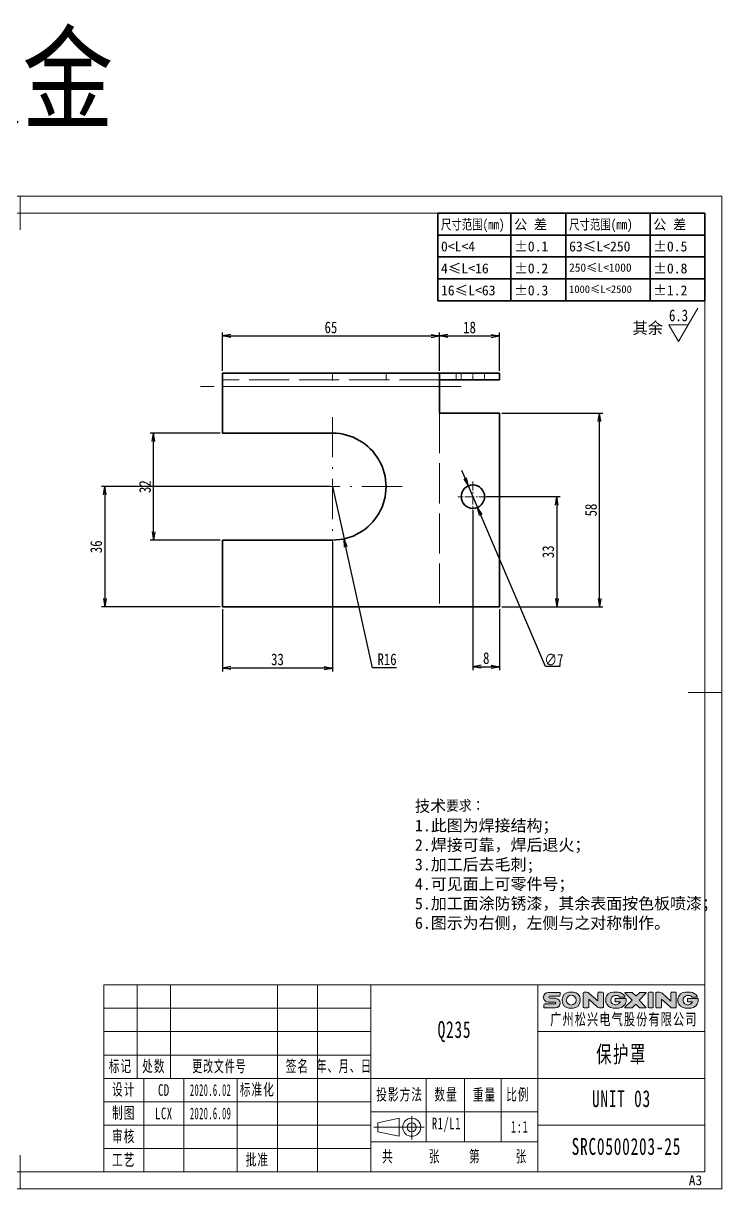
# Model space of a CAD drawing. Header units: millimetres. Extents: x -15766 to 80009, y -9701 to 15159.
# Drawn here: x -8723.8 to -8514.7, y 11134.1 to 11482.9 of the extents above; entities that cross this region are included whole.
import ezdxf
from ezdxf.enums import TextEntityAlignment as Align

# ---------------------------------------------------------------- set-up
doc = ezdxf.new("R2010")
doc.units = ezdxf.units.MM
for name, pattern in [('CENTER-HOKUTO_1', [16, 13, -1, 1, -1]), ('DASHDOT', [18.5, 12, -3, 0.5, -3]), ('DASHED', [15, 12, -3]), ('HIDDEN-HOKUTO_1', [2, 1, -1])]:
    doc.linetypes.add(name, pattern=pattern)
doc.layers.get('DEFPOINTS').update_dxf_attribs({"lineweight": 18})
for name, color, linetype, lineweight in [('AM_7', 2, 'CENTER-HOKUTO_1', 18), ('AM_HID', 1, 'HIDDEN-HOKUTO_1', 18), ('AM_VIS', 7, 'Continuous', 18), ('CDRAFT0', 7, 'Continuous', 18), ('DIM', 253, 'Continuous', 20), ('title_frame', 7, 'Continuous', 18), ('word_dim', 9, 'Continuous', 18), ('尺寸线层', 3, 'Continuous', 18), ('粗实线层', 7, 'Continuous', 35), ('粗实线层_1', 7, 'Continuous', 15), ('细实线层', 7, 'Continuous', 18)]:
    doc.layers.add(name, color=color, linetype=linetype, lineweight=lineweight)
doc.styles.add('DIM', font='', dxfattribs={"width": 0.8})
doc.styles.add('STYLE1', font='')
doc.styles.add('UserTxtStyle1', font='', dxfattribs={"width": 0.618357})
doc.styles.add('UserTxtStyle2', font='', dxfattribs={"width": 0.634692})
doc.styles.add('UserTxtStyle3', font='', dxfattribs={"width": 0.7})
doc.styles.add('标准', font='', dxfattribs={"width": 0.667})
doc.styles.get('DIM').set_extended_font_data('NSimSun')
doc.styles.get('STYLE1').set_extended_font_data('宋体')
doc.styles.get('UserTxtStyle1').set_extended_font_data('宋体')
doc.styles.get('UserTxtStyle2').set_extended_font_data('宋体')
doc.styles.get('UserTxtStyle3').set_extended_font_data('宋体')
doc.styles.get('标准').set_extended_font_data('宋体')
doc.dimstyles.new('1-1$0', dxfattribs={"dimtxt": 3.5, "dimasz": 2.5, "dimexe": 1, "dimexo": 0.625, "dimgap": 0.8, "dimtad": 1, "dimdsep": 46, "dimtxsty": 'DIM', "dimblk": 'OPEN', "dimcen": 0, "dimdle": 5, "dimclrd": 256, "dimclre": 256, "dimclrt": 3, "dimazin": 3, "dimtfac": 0.5, "dimtmove": 0, "dimatfit": 3, "dimldrblk": 'OPEN', "dimfxl": 0, "dimtolj": 1, "dimarcsym": 0})
doc.dimstyles.new('1-1$3', dxfattribs={"dimtxt": 3.5, "dimasz": 2.5, "dimexe": 1, "dimexo": 0.625, "dimgap": 0.3, "dimtad": 1, "dimtih": 1, "dimtoh": 1, "dimdsep": 46, "dimtxsty": 'DIM', "dimblk": 'OPEN', "dimcen": 0, "dimdle": 5, "dimclrd": 256, "dimclre": 256, "dimclrt": 3, "dimazin": 3, "dimtfac": 0.5, "dimtmove": 0, "dimatfit": 3, "dimldrblk": 'OPEN', "dimfxl": 0, "dimtolj": 1, "dimarcsym": 0})
doc.dimstyles.new('1-1$4', dxfattribs={"dimtxt": 3.5, "dimasz": 2.5, "dimexe": 1, "dimexo": 0.625, "dimgap": 0.8, "dimtad": 1, "dimtih": 1, "dimtoh": 1, "dimzin": 12, "dimdsep": 46, "dimtxsty": 'DIM', "dimblk": 'OPEN', "dimcen": 0, "dimdle": 5, "dimclrd": 256, "dimclre": 256, "dimclrt": 3, "dimazin": 3, "dimtfac": 0.5, "dimtmove": 0, "dimatfit": 3, "dimldrblk": 'OPEN', "dimfxl": 0, "dimtolj": 1, "dimarcsym": 0})

# ---------------------------------------------------------------- blocks, each defined once
blk = doc.blocks.new('*X27')
at = {"layer": 'CDRAFT0'}
for p, q in [((420, 297), (0, 297)), ((0, 297), (0, 0)), ((420, 0), (420, 297)), ((0, 0), (420, 0))]:
    blk.add_line(p, q, dxfattribs=at)
at = {"layer": '粗实线层_1'}
for p, q in [((210, 297), (210, 287)), ((415, 292), (25, 292)), ((25, 292), (25, 5)), ((415, 5), (415, 292)), ((0, 148.5), (30, 148.5)), ((420, 148.5), (410, 148.5)), ((210, 0), (210, 10)), ((25, 5), (415, 5))]:
    blk.add_line(p, q, dxfattribs=at)
blk = doc.blocks.new('*X28')
at = {"layer": 'word_dim', "color": 142}
for p, q in [((-5.82, 53.84), (-4.35, 53.84)), ((-4.75, 52.82), (-5.42, 52.82)), ((-2.5, 52.35), (-3.88, 52.35)), ((-8.1, 50.91), (-8.1, 51.87)), ((-4.14, 49.03), (-5.87, 49.03)), ((-5.26, 50.93), (-5.26, 51.82)), ((-3.7, 50.94), (-5.26, 50.93)), ((-5.14, 51.94), (-2.13, 51.94)), ((-2.01, 51.82), (-2.01, 50.99))]:
    blk.add_line(p, q, dxfattribs=at)
for centre, radius, start, end in [((-5.9, 51.62), 2.22, 87.9834, 173.5522), ((-5.1, 51.38), 1.48, 102.1571, 179.7274), ((-4.91, 51.5), 1.34, 40.0143, 83.3977), ((-4.76, 50.89), 2.98, 35.6455, 82.0464), ((-2.46, 52.51), 0.162, 256.8929, 44.031), ((-5.69, 51.51), 2.48, 193.9312, 265.9152), ((-5.16, 51.47), 1.42, 183.4563, 278.6924), ((-5.14, 51.82), 0.119, 90, 180), ((-5, 51.46), 1.4, 272.3479, 338.0694), ((-4.5, 51.56), 2.55, 277.9409, 347.0572), ((-2.13, 51.82), 0.119, 360, 90)]:
    blk.add_arc(centre, radius, start, end, dxfattribs=at)
blk = doc.blocks.new('*X29')
at = {"layer": 'word_dim', "color": 142}
for p, q in [((-39.36, 53.82), (-40.72, 53.82)), ((-42.72, 51.74), (-42.72, 51.12)), ((-40.72, 49.03), (-39.44, 49.03)), ((-37.35, 51.12), (-37.35, 51.74))]:
    blk.add_line(p, q, dxfattribs=at)
for centre, radius, start, end in [((-40.63, 51.73), 2.09, 92.4923, 179.9697), ((-39.45, 51.73), 2.09, 0.0303, 87.5077), ((-40.63, 51.12), 2.09, 180.0303, 267.5077), ((-39.46, 51.13), 2.1, 270.4586, 359.6716)]:
    blk.add_arc(centre, radius, start, end, dxfattribs=at)
blk = doc.blocks.new('*X30')
at = {"layer": 'word_dim', "color": 142}
for p, q in [((-46.95, 53.75), (-43.58, 53.75)), ((-43.58, 52.67), (-46.45, 52.67)), ((-43.38, 53.58), (-43.38, 52.87)), ((-48.26, 49.13), (-48.26, 49.99)), ((-44.79, 49.14), (-48.26, 49.13)), ((-47.9, 50.34), (-44.9, 50.34)), ((-44.9, 50.85), (-46.95, 50.85)), ((-46.45, 51.98), (-44.79, 51.98))]:
    blk.add_line(p, q, dxfattribs=at)
for centre, radius, start, end in [((-46.95, 52.3), 1.45, 90, 270), ((-46.45, 52.32), 0.346, 90, 270), ((-43.58, 53.55), 0.196, 10.2062, 90), ((-43.59, 52.87), 0.202, 271.2386, 0), ((-47.9, 49.99), 0.356, 90, 180), ((-44.9, 50.6), 0.256, 270, 90), ((-44.79, 50.56), 1.42, 270, 90)]:
    blk.add_arc(centre, radius, start, end, dxfattribs=at)
blk = doc.blocks.new('*X31')
at = {"layer": 'word_dim', "color": 142}
for p, q in [((-36.45, 49.37), (-36.45, 53.54)), ((-36.21, 53.78), (-35.37, 53.78)), ((-34.63, 53.45), (-32.08, 51.21)), ((-32.08, 51.21), (-32.08, 53.55)), ((-31.84, 53.79), (-30.67, 53.79)), ((-30.43, 53.55), (-30.43, 49.36)), ((-35.05, 49.14), (-36.21, 49.14)), ((-32.28, 49.42), (-34.82, 51.68)), ((-34.82, 51.68), (-34.82, 49.37)), ((-30.67, 49.12), (-31.6, 49.12))]:
    blk.add_line(p, q, dxfattribs=at)
for centre, radius, start, end in [((-36.21, 53.54), 0.237, 90, 180), ((-35.37, 52.78), 0.998, 41.87, 90), ((-31.84, 53.55), 0.237, 90, 180), ((-30.67, 53.55), 0.237, 0, 90), ((-36.21, 49.37), 0.237, 180, 270), ((-35.05, 49.37), 0.237, 270, 0), ((-31.6, 50.05), 0.922, 223.0098, 270), ((-30.67, 49.36), 0.237, 270, 0)]:
    blk.add_arc(centre, radius, start, end, dxfattribs=at)
blk = doc.blocks.new('*X32')
at = {"layer": 'word_dim', "color": 142}
for p, q in [((-27.45, 53.84), (-25.99, 53.84)), ((-26.39, 52.82), (-27.05, 52.82)), ((-24.13, 52.35), (-25.52, 52.35)), ((-29.73, 50.91), (-29.73, 51.87)), ((-25.78, 49.03), (-27.5, 49.03)), ((-26.89, 50.93), (-26.89, 51.82)), ((-25.34, 50.94), (-26.89, 50.93)), ((-26.77, 51.94), (-23.76, 51.94)), ((-23.64, 51.82), (-23.64, 50.99))]:
    blk.add_line(p, q, dxfattribs=at)
for centre, radius, start, end in [((-27.53, 51.62), 2.22, 87.9834, 173.5522), ((-26.74, 51.38), 1.48, 102.1571, 179.7274), ((-26.54, 51.5), 1.34, 40.0143, 83.3977), ((-26.4, 50.89), 2.98, 35.6455, 82.0464), ((-24.09, 52.51), 0.162, 256.8929, 44.031), ((-27.33, 51.51), 2.48, 193.9312, 265.9152), ((-26.79, 51.47), 1.42, 183.4563, 278.6924), ((-26.77, 51.82), 0.119, 90, 180), ((-26.64, 51.46), 1.4, 272.3479, 338.0694), ((-26.13, 51.56), 2.55, 277.9409, 347.0572), ((-23.76, 51.82), 0.119, 360, 90)]:
    blk.add_arc(centre, radius, start, end, dxfattribs=at)
blk = doc.blocks.new('*X33')
at = {"layer": 'word_dim', "color": 142}
for p, q in [((-23.93, 53.53), (-21.78, 51.43)), ((-21.78, 53.73), (-23.84, 53.73)), ((-20.74, 52.73), (-21.78, 53.73)), ((-19.55, 53.73), (-20.57, 52.73)), ((-19.65, 51.53), (-17.67, 53.53)), ((-17.76, 53.73), (-19.55, 53.73)), ((-21.78, 51.43), (-23.98, 49.37)), ((-23.9, 49.16), (-21.77, 49.16)), ((-21.77, 49.16), (-20.76, 50.13)), ((-20.59, 50.13), (-19.61, 49.14)), ((-17.7, 49.34), (-19.65, 51.36)), ((-19.61, 49.14), (-17.79, 49.14))]:
    blk.add_line(p, q, dxfattribs=at)
for centre, start, end in [((-23.84, 53.61), 90, 225.5878), ((-20.66, 52.81), 226.0826, 314.4638), ((-17.76, 53.62), 315.4134, 90), ((-23.9, 49.28), 133.1111, 270), ((-20.67, 50.05), 44.8103, 133.7737), ((-19.56, 51.44), 135.4134, 224.006), ((-17.79, 49.26), 270, 44.006)]:
    blk.add_arc(centre, 0.119, start, end, dxfattribs=at)
blk = doc.blocks.new('*X34')
at = {"layer": 'word_dim', "color": 142}
for p, q in [((-16.98, 49.36), (-16.98, 53.55)), ((-16.74, 53.78), (-15.71, 53.78)), ((-15.47, 53.55), (-15.47, 49.36)), ((-15.71, 49.12), (-16.74, 49.12))]:
    blk.add_line(p, q, dxfattribs=at)
for centre, start, end in [((-16.74, 53.55), 90, 180), ((-15.71, 53.55), 0, 90), ((-16.74, 49.36), 180, 270), ((-15.71, 49.36), 270, 0)]:
    blk.add_arc(centre, 0.237, start, end, dxfattribs=at)
blk = doc.blocks.new('*X35')
at = {"layer": 'word_dim', "color": 142}
for p, q in [((-14.68, 49.34), (-14.68, 53.58)), ((-14.44, 53.82), (-13.63, 53.82)), ((-12.84, 53.51), (-10.23, 51.17)), ((-10.23, 51.17), (-10.23, 53.55)), ((-10, 53.79), (-8.83, 53.79)), ((-8.59, 53.55), (-8.59, 49.33)), ((-13.25, 49.11), (-14.44, 49.11)), ((-10.44, 49.4), (-13.01, 51.74)), ((-13.01, 51.74), (-13.01, 49.34)), ((-8.83, 49.09), (-9.65, 49.09))]:
    blk.add_line(p, q, dxfattribs=at)
for centre, radius, start, end in [((-14.44, 53.58), 0.237, 90, 180), ((-13.63, 52.63), 1.19, 48.0201, 90), ((-10, 53.55), 0.237, 90, 180), ((-8.83, 53.55), 0.237, 0, 90), ((-14.44, 49.34), 0.237, 180, 270), ((-13.25, 49.34), 0.237, 270, 0), ((-9.65, 50.28), 1.19, 227.7422, 270), ((-8.83, 49.33), 0.237, 270, 0)]:
    blk.add_arc(centre, radius, start, end, dxfattribs=at)
blk = doc.blocks.new('自由公差_1')
at = {"layer": '粗实线层'}
for p, q in [((-80, 0), (0, 0)), ((-80, 0), (-80, -26.3)), ((-58.08, 0), (-58.08, -26.3)), ((-41.64, 0), (-41.64, -26.3)), ((-16.44, 0), (-16.44, -26.3)), ((0, 0), (0, -26.3)), ((-80, -6.58), (0, -6.58)), ((-80, -13.15), (0, -13.15)), ((-80, -19.73), (0, -19.73)), ((-80, -26.3), (0, -26.3))]:
    blk.add_line(p, q, dxfattribs=at)
at = {"layer": '尺寸线层', "linetype": 'Continuous', "attachment_point": 1, "line_spacing_factor": 0.9}
for s, insert, char_height, width in [('{\\W0.8;尺寸范围(mm)}', (-79.04, -1.92), 3, 22.6032), ('公 差', (-57.12, -1.92), 3, 22.6032), ('{\\W0.8;尺寸范围(mm)}', (-40.68, -1.92), 3, 22.6032), ('公 差', (-15.48, -1.92), 3, 22.6032), ('0<L<4', (-79.04, -8.49), 3, 22.6032), ('%%P0.1', (-57.12, -8.49), 3, 12.7119), ('63≤L<250', (-40.68, -8.49), 3, 22.6032), ('%%P0.5', (-15.48, -8.49), 3, 12.5771), ('4≤L<16', (-79.04, -15.07), 3, 22.6032), ('%%P0.2', (-57.12, -15.07), 3, 12.4769), ('250≤L<1000', (-40.68, -15.07), 2.5, 22.6032), ('%%P0.8', (-15.48, -15.07), 3, 13.0759), ('16≤L<63', (-79.04, -21.64), 3, 22.6032), ('%%P0.3', (-57.12, -21.64), 3, 12.7119), ('1000≤L<2500', (-40.68, -21.64), 2.3, 22.6032), ('%%P1.2', (-15.48, -21.64), 3, 12.8764)]:
    blk.add_mtext(s, dxfattribs=dict(at, insert=insert, char_height=char_height, width=width))
blk = doc.blocks.new('_OPEN')
at = {"color": 0, "linetype": 'ByBlock', "lineweight": -2}
for p, q in [((-1, 0.166667), (0, 0)), ((-1, -0.166667), (0, 0)), ((0, 0), (-1, 0))]:
    blk.add_line(p, q, dxfattribs=at)
blk = doc.blocks.new('*D364')
at = {"layer": 'DEFPOINTS', "color": 0, "transparency": 16777216}
for p in [(-8599.19, 11389.31), (-8664.19, 11378.22), (-8599.19, 11378.22)]:
    blk.add_point(p, dxfattribs=at)
at = {"layer": 'word_dim', "linetype": 'Continuous', "lineweight": -2, "transparency": 16777216}
for p, q in [((-8664.19, 11378.84), (-8664.19, 11390.31)), ((-8661.69, 11389.31), (-8601.69, 11389.31)), ((-8599.19, 11378.84), (-8599.19, 11390.31))]:
    blk.add_line(p, q, dxfattribs=at)
at = {"layer": 'word_dim', "lineweight": -2, "transparency": 16777216, "xscale": 2.5, "yscale": 2.5, "zscale": 2.5, "rotation": 180}
blk.add_blockref('_OPEN', (-8664.19, 11389.31), dxfattribs=at)
at = {"layer": 'word_dim', "lineweight": -2, "transparency": 16777216, "xscale": 2.5, "yscale": 2.5, "zscale": 2.5}
blk.add_blockref('_OPEN', (-8599.19, 11389.31), dxfattribs=at)
at = {"layer": 'word_dim', "color": 3, "transparency": 16777216, "insert": (-8631.69, 11391.86), "char_height": 3.5, "attachment_point": 5, "style": 'DIM'}
blk.add_mtext('\\A1;65', dxfattribs=at)
blk = doc.blocks.new('*D365')
at = {"layer": 'DEFPOINTS', "color": 0, "transparency": 16777216}
for p in [(-8581.19, 11389.31), (-8599.19, 11378.22), (-8581.19, 11378.22)]:
    blk.add_point(p, dxfattribs=at)
at = {"layer": 'word_dim', "linetype": 'Continuous', "lineweight": -2, "transparency": 16777216}
for p, q in [((-8599.19, 11378.84), (-8599.19, 11390.31)), ((-8596.69, 11389.31), (-8583.69, 11389.31)), ((-8581.19, 11378.84), (-8581.19, 11390.31))]:
    blk.add_line(p, q, dxfattribs=at)
at = {"layer": 'word_dim', "lineweight": -2, "transparency": 16777216, "xscale": 2.5, "yscale": 2.5, "zscale": 2.5, "rotation": 180}
blk.add_blockref('_OPEN', (-8599.19, 11389.31), dxfattribs=at)
at = {"layer": 'word_dim', "lineweight": -2, "transparency": 16777216, "xscale": 2.5, "yscale": 2.5, "zscale": 2.5}
blk.add_blockref('_OPEN', (-8581.19, 11389.31), dxfattribs=at)
at = {"layer": 'word_dim', "color": 3, "transparency": 16777216, "insert": (-8590.19, 11391.86), "char_height": 3.5, "attachment_point": 5, "style": 'DIM'}
blk.add_mtext('\\A1;18', dxfattribs=at)
blk = doc.blocks.new('*D366')
at = {"layer": 'DEFPOINTS', "color": 0, "transparency": 16777216}
for p in [(-8581.19, 11366.22), (-8551.28, 11366.22), (-8581.19, 11308.22)]:
    blk.add_point(p, dxfattribs=at)
at = {"layer": 'word_dim', "linetype": 'Continuous', "lineweight": -2, "transparency": 16777216}
for p, q in [((-8580.57, 11366.22), (-8550.28, 11366.22)), ((-8551.28, 11310.72), (-8551.28, 11363.72)), ((-8580.57, 11308.22), (-8550.28, 11308.22))]:
    blk.add_line(p, q, dxfattribs=at)
at = {"layer": 'word_dim', "lineweight": -2, "transparency": 16777216, "xscale": 2.5, "yscale": 2.5, "zscale": 2.5}
for p, rotation in [((-8551.28, 11366.22), 90), ((-8551.28, 11308.22), 270)]:
    blk.add_blockref('_OPEN', p, dxfattribs=dict(at, rotation=rotation))
at = {"layer": 'word_dim', "color": 3, "transparency": 16777216, "insert": (-8553.83, 11337.22), "char_height": 3.5, "attachment_point": 5, "rotation": 90, "style": 'DIM'}
blk.add_mtext('\\A1;58', dxfattribs=at)
blk = doc.blocks.new('*D367')
at = {"layer": 'DEFPOINTS', "color": 0, "transparency": 16777216}
for p in [(-8684.79, 11360.22), (-8664.19, 11360.22), (-8664.19, 11328.22)]:
    blk.add_point(p, dxfattribs=at)
at = {"layer": 'word_dim', "linetype": 'Continuous', "lineweight": -2, "transparency": 16777216}
for p, q in [((-8664.82, 11360.22), (-8685.79, 11360.22)), ((-8684.79, 11330.72), (-8684.79, 11357.72)), ((-8664.82, 11328.22), (-8685.79, 11328.22))]:
    blk.add_line(p, q, dxfattribs=at)
at = {"layer": 'word_dim', "lineweight": -2, "transparency": 16777216, "xscale": 2.5, "yscale": 2.5, "zscale": 2.5}
for p, rotation in [((-8684.79, 11360.22), 90), ((-8684.79, 11328.22), 270)]:
    blk.add_blockref('_OPEN', p, dxfattribs=dict(at, rotation=rotation))
at = {"layer": 'word_dim', "color": 3, "transparency": 16777216, "insert": (-8687.34, 11344.22), "char_height": 3.5, "attachment_point": 5, "rotation": 90, "style": 'DIM'}
blk.add_mtext('\\A1;32', dxfattribs=at)
blk = doc.blocks.new('*D368')
at = {"layer": 'DEFPOINTS', "color": 0, "transparency": 16777216}
for p in [(-8631.19, 11344.22), (-8699.4, 11308.22), (-8664.19, 11308.22)]:
    blk.add_point(p, dxfattribs=at)
at = {"layer": 'word_dim', "linetype": 'Continuous', "lineweight": -2, "transparency": 16777216}
for p, q in [((-8631.82, 11344.22), (-8700.4, 11344.22)), ((-8699.4, 11341.72), (-8699.4, 11310.72)), ((-8664.82, 11308.22), (-8700.4, 11308.22))]:
    blk.add_line(p, q, dxfattribs=at)
at = {"layer": 'word_dim', "lineweight": -2, "transparency": 16777216, "xscale": 2.5, "yscale": 2.5, "zscale": 2.5}
for p, rotation in [((-8699.4, 11344.22), 90), ((-8699.4, 11308.22), 270)]:
    blk.add_blockref('_OPEN', p, dxfattribs=dict(at, rotation=rotation))
at = {"layer": 'word_dim', "color": 3, "transparency": 16777216, "insert": (-8701.95, 11326.22), "char_height": 3.5, "attachment_point": 5, "rotation": 90, "style": 'DIM'}
blk.add_mtext('\\A1;36', dxfattribs=at)
blk = doc.blocks.new('*D369')
at = {"layer": 'DEFPOINTS', "color": 0, "transparency": 16777216}
for p in [(-8631.19, 11328.22), (-8664.19, 11308.22), (-8664.19, 11289.94)]:
    blk.add_point(p, dxfattribs=at)
at = {"layer": 'word_dim', "linetype": 'Continuous', "lineweight": -2, "transparency": 16777216}
for p, q in [((-8631.19, 11327.59), (-8631.19, 11288.94)), ((-8664.19, 11307.59), (-8664.19, 11288.94)), ((-8633.69, 11289.94), (-8661.69, 11289.94))]:
    blk.add_line(p, q, dxfattribs=at)
at = {"layer": 'word_dim', "lineweight": -2, "transparency": 16777216, "xscale": 2.5, "yscale": 2.5, "zscale": 2.5, "rotation": 180}
blk.add_blockref('_OPEN', (-8664.19, 11289.94), dxfattribs=at)
at = {"layer": 'word_dim', "lineweight": -2, "transparency": 16777216, "xscale": 2.5, "yscale": 2.5, "zscale": 2.5}
blk.add_blockref('_OPEN', (-8631.19, 11289.94), dxfattribs=at)
at = {"layer": 'word_dim', "color": 3, "transparency": 16777216, "insert": (-8647.69, 11292.49), "char_height": 3.5, "attachment_point": 5, "style": 'DIM'}
blk.add_mtext('\\A1;33', dxfattribs=at)
blk = doc.blocks.new('*D370')
at = {"layer": 'DEFPOINTS', "color": 0, "transparency": 16777216}
for p in [(-8589.19, 11337.72), (-8581.19, 11308.22), (-8581.19, 11290.33)]:
    blk.add_point(p, dxfattribs=at)
at = {"layer": 'word_dim', "linetype": 'Continuous', "lineweight": -2, "transparency": 16777216}
for p, q in [((-8589.19, 11337.09), (-8589.19, 11289.33)), ((-8581.19, 11307.59), (-8581.19, 11289.33)), ((-8586.69, 11290.33), (-8583.69, 11290.33))]:
    blk.add_line(p, q, dxfattribs=at)
at = {"layer": 'word_dim', "lineweight": -2, "transparency": 16777216, "xscale": 2.5, "yscale": 2.5, "zscale": 2.5, "rotation": 180}
blk.add_blockref('_OPEN', (-8589.19, 11290.33), dxfattribs=at)
at = {"layer": 'word_dim', "lineweight": -2, "transparency": 16777216, "xscale": 2.5, "yscale": 2.5, "zscale": 2.5}
blk.add_blockref('_OPEN', (-8581.19, 11290.33), dxfattribs=at)
at = {"layer": 'word_dim', "color": 3, "transparency": 16777216, "insert": (-8585.19, 11292.88), "char_height": 3.5, "attachment_point": 5, "style": 'DIM'}
blk.add_mtext('\\A1;8', dxfattribs=at)
blk = doc.blocks.new('*D371')
at = {"layer": 'DEFPOINTS', "color": 0, "transparency": 16777216}
for p in [(-8585.69, 11341.22), (-8581.19, 11308.22), (-8564.08, 11308.22)]:
    blk.add_point(p, dxfattribs=at)
at = {"layer": 'word_dim', "linetype": 'Continuous', "lineweight": -2, "transparency": 16777216}
for p, q in [((-8585.07, 11341.22), (-8563.08, 11341.22)), ((-8564.08, 11338.72), (-8564.08, 11310.72)), ((-8580.57, 11308.22), (-8563.08, 11308.22))]:
    blk.add_line(p, q, dxfattribs=at)
at = {"layer": 'word_dim', "lineweight": -2, "transparency": 16777216, "xscale": 2.5, "yscale": 2.5, "zscale": 2.5}
for p, rotation in [((-8564.08, 11341.22), 90), ((-8564.08, 11308.22), 270)]:
    blk.add_blockref('_OPEN', p, dxfattribs=dict(at, rotation=rotation))
at = {"layer": 'word_dim', "color": 3, "transparency": 16777216, "insert": (-8566.63, 11324.72), "char_height": 3.5, "attachment_point": 5, "rotation": 90, "style": 'DIM'}
blk.add_mtext('\\A1;33', dxfattribs=at)
blk = doc.blocks.new('*D251')
at = {"layer": 'DEFPOINTS', "color": 0, "transparency": 16777216}
for p in [(-8631.19, 11344.22), (-8627.76, 11328.59)]:
    blk.add_point(p, dxfattribs=at)
at = {"layer": 'word_dim', "linetype": 'Continuous', "lineweight": -2, "transparency": 16777216}
for p, q in [((-8631.19, 11344.22), (-8627.76, 11328.59)), ((-8619.29, 11289.97), (-8627.23, 11326.15)), ((-8612.07, 11289.97), (-8619.29, 11289.97))]:
    blk.add_line(p, q, dxfattribs=at)
at = {"layer": 'word_dim', "lineweight": -2, "transparency": 16777216, "xscale": 2.5, "yscale": 2.5, "zscale": 2.5, "rotation": 102.3686400045273}
blk.add_blockref('_OPEN', (-8627.76, 11328.59), dxfattribs=at)
at = {"layer": 'word_dim', "color": 3, "transparency": 16777216, "insert": (-8614.89, 11292.52), "char_height": 3.5, "attachment_point": 5, "style": 'DIM'}
blk.add_mtext('\\A1;R16', dxfattribs=at)
blk = doc.blocks.new('*D252')
at = {"layer": 'DEFPOINTS', "color": 0, "transparency": 16777216}
for p in [(-8590.57, 11344.44), (-8587.81, 11338)]:
    blk.add_point(p, dxfattribs=at)
at = {"layer": 'word_dim', "linetype": 'Continuous', "lineweight": -2, "transparency": 16777216}
for p, q in [((-8591.55, 11346.73), (-8592.54, 11349.03)), ((-8590.57, 11344.44), (-8587.81, 11338)), ((-8567.43, 11290.37), (-8586.83, 11335.7)), ((-8563.08, 11290.37), (-8567.43, 11290.37))]:
    blk.add_line(p, q, dxfattribs=at)
at = {"layer": 'word_dim', "lineweight": -2, "transparency": 16777216, "xscale": 2.5, "yscale": 2.5, "zscale": 2.5}
for p, rotation in [((-8590.57, 11344.44), 293.1676034295603), ((-8587.81, 11338), 113.1676034295603)]:
    blk.add_blockref('_OPEN', p, dxfattribs=dict(at, rotation=rotation))
at = {"layer": 'word_dim', "color": 3, "transparency": 16777216, "insert": (-8564.93, 11292.42), "char_height": 3.5, "attachment_point": 5, "style": 'DIM'}
blk.add_mtext('\\A1;∅7', dxfattribs=at)

msp = doc.modelspace()

# ---------------------------------------------------------------- hatches: boundary and pattern name
at = {"layer": 'CDRAFT0'}
h = msp.add_hatch(color=142, dxfattribs=at)
edge = h.paths.add_edge_path(flags=0)
edge.add_line((-8564.49667, 11191.08017), (-8566.1583, 11191.08017))
edge.add_arc((-8566.1583, 11191.42614), 0.34597, 90, 270, ccw=False)
edge.add_line((-8566.1583, 11191.7721), (-8563.28999, 11191.7721))
edge.add_arc((-8563.29436, 11191.97428), 0.20222, 271.2385669, 360.000007)
edge.add_line((-8563.09214, 11191.97428), (-8563.09214, 11192.68864))
edge.add_arc((-8563.2851, 11192.6539), 0.19606, 10.2061883, 90)
edge.add_line((-8563.2851, 11192.84996), (-8566.66107, 11192.84996))
edge.add_arc((-8566.66107, 11191.40447), 1.44549, 90, 270)
edge.add_line((-8566.66107, 11189.95898), (-8564.61021, 11189.95898))
edge.add_arc((-8564.61021, 11189.70308), 0.2559, -90, 90, ccw=False)
edge.add_line((-8564.61021, 11189.44718), (-8567.60875, 11189.44718))
edge.add_arc((-8567.60875, 11189.09157), 0.3556, 90.0000003, 180.0000031)
edge.add_line((-8567.96435, 11189.09157), (-8567.96435, 11188.23218))
edge.add_line((-8567.96435, 11188.23218), (-8564.48646, 11188.2447))
edge.add_arc((-8564.49667, 11189.66242), 1.41775, 270.4126712, 450)
edge = h.paths.add_edge_path(flags=0)
edge.add_line((-8559.06451, 11192.92895), (-8560.4278, 11192.92895))
edge.add_arc((-8560.3368, 11190.83841), 2.09252, 92.4923083, 179.9697275)
edge.add_line((-8562.42932, 11190.83952), (-8562.42932, 11190.22062))
edge.add_arc((-8560.3368, 11190.22173), 2.09252, 180.0302725, 267.5076917)
edge.add_line((-8560.4278, 11188.13119), (-8559.14768, 11188.13119))
edge.add_arc((-8559.1645, 11190.23267), 2.10155, 270.4586461, 359.6716164)
edge.add_line((-8557.06299, 11190.22062), (-8557.06299, 11190.83952))
edge.add_arc((-8559.15551, 11190.83841), 2.09252, 0.0302725, 87.5076917)
edge = h.paths.add_edge_path(flags=0)
edge.add_arc((-8559.74616, 11190.53007), 1.46267, 180, 360)
edge.add_arc((-8559.74616, 11190.53007), 1.46267, 360, 540)
edge = h.paths.add_edge_path(flags=0)
edge.add_arc((-8555.07949, 11191.88607), 0.99825, 41.8700201, 90)
edge.add_line((-8555.07949, 11192.88432), (-8555.91963, 11192.88432))
edge.add_arc((-8555.91963, 11192.64725), 0.23707, 90.0000003, 180.0000031)
edge.add_line((-8556.15669, 11192.64725), (-8556.15669, 11188.47737))
edge.add_arc((-8555.91963, 11188.47737), 0.23707, 180.0000003, 270)
edge.add_line((-8555.91963, 11188.24031), (-8554.76195, 11188.24031))
edge.add_arc((-8554.76195, 11188.47737), 0.23707, 270.0000003, 360.0000031)
edge.add_line((-8554.52489, 11188.47737), (-8554.52489, 11190.78351))
edge.add_line((-8554.52489, 11190.78351), (-8551.9851, 11188.5215))
edge.add_arc((-8551.31065, 11189.15065), 0.92235, 223.0097793, 270)
edge.add_line((-8551.31065, 11188.22831), (-8550.3752, 11188.22831))
edge.add_arc((-8550.3752, 11188.46537), 0.23707, 270.0000003, 360.0000031)
edge.add_line((-8550.13813, 11188.46537), (-8550.13813, 11192.65727))
edge.add_arc((-8550.3752, 11192.65727), 0.23707, 0.0000003, 90)
edge.add_line((-8550.3752, 11192.89434), (-8551.55053, 11192.89434))
edge.add_arc((-8551.55053, 11192.65727), 0.23707, 90.0000003, 180.0000031)
edge.add_line((-8551.7876, 11192.65727), (-8551.7876, 11190.31086))
edge.add_line((-8551.7876, 11190.31086), (-8554.33613, 11192.55235))
edge = h.paths.add_edge_path(flags=0)
edge.add_line((-8545.69522, 11192.94304), (-8547.16051, 11192.94304))
edge.add_arc((-8547.23856, 11190.72633), 2.21807, 87.9834238, 173.5521876)
edge.add_line((-8549.4426, 11190.97542), (-8549.4426, 11190.0156))
edge.add_arc((-8547.03472, 11190.61288), 2.48085, 193.9312367, 265.9151641)
edge.add_line((-8547.21144, 11188.13833), (-8545.48735, 11188.13833))
edge.add_arc((-8545.8398, 11190.665), 2.55113, 277.9409191, 347.0572326)
edge.add_line((-8543.35348, 11190.0936), (-8543.35348, 11190.92692))
edge.add_arc((-8543.47201, 11190.92692), 0.11853, 0.0000003, 90)
edge.add_line((-8543.47201, 11191.04546), (-8546.48019, 11191.04546))
edge.add_arc((-8546.48019, 11190.92692), 0.11853, 90.0000003, 180.0000031)
edge.add_line((-8546.59872, 11190.92692), (-8546.59872, 11190.03458))
edge.add_line((-8546.59872, 11190.03458), (-8545.04709, 11190.04051))
edge.add_arc((-8546.34538, 11190.56323), 1.39957, 272.3478938, 338.0693573, ccw=False)
edge.add_arc((-8546.50335, 11190.57312), 1.42465, 183.4562761, 278.6923804, ccw=False)
edge.add_arc((-8546.44632, 11190.48019), 1.4791, 102.1570563, 179.7273681, ccw=False)
edge.add_line((-8546.75781, 11191.92612), (-8546.09608, 11191.92612))
edge.add_arc((-8546.24964, 11190.59942), 1.33556, 40.0142543, 83.3977481, ccw=False)
edge.add_line((-8545.22676, 11191.45815), (-8543.84046, 11191.45815))
edge.add_arc((-8543.80366, 11191.61621), 0.16228, 256.8929309, 404.0309597)
edge.add_arc((-8546.10735, 11189.99328), 2.97841, 35.6455122, 82.046447)
edge = h.paths.add_edge_path(flags=0)
edge.add_arc((-8537.46513, 11192.71941), 0.11853, 315.4133861, 450)
edge.add_line((-8537.46513, 11192.83795), (-8539.25758, 11192.83795))
edge.add_line((-8539.25758, 11192.83795), (-8540.28291, 11191.83162))
edge.add_arc((-8540.36594, 11191.91622), 0.11853, 226.0826039, 314.4638484, ccw=False)
edge.add_line((-8540.44816, 11191.83084), (-8541.49049, 11192.8345))
edge.add_line((-8541.49049, 11192.8345), (-8543.55289, 11192.8345))
edge.add_arc((-8543.55289, 11192.71597), 0.11853, 90.0000034, 225.5877926)
edge.add_line((-8543.63584, 11192.6313), (-8541.49081, 11190.52983))
edge.add_line((-8541.49081, 11190.52983), (-8543.68842, 11188.47254))
edge.add_arc((-8543.60741, 11188.386), 0.11853, 133.1111108, 270)
edge.add_line((-8543.60741, 11188.26747), (-8541.47703, 11188.26747))
edge.add_line((-8541.47703, 11188.26747), (-8540.46588, 11189.23623))
edge.add_arc((-8540.38388, 11189.15064), 0.11853, 44.8102721, 133.7737492, ccw=False)
edge.add_line((-8540.29978, 11189.23418), (-8539.32024, 11188.24813))
edge.add_line((-8539.32024, 11188.24813), (-8537.49702, 11188.24813))
edge.add_arc((-8537.49702, 11188.36667), 0.11853, 270.0000025, 404.0060337)
edge.add_line((-8537.41176, 11188.44902), (-8539.35872, 11190.46473))
edge.add_arc((-8539.27346, 11190.54708), 0.11853, 135.4133861, 224.0060113, ccw=False)
edge.add_line((-8539.35788, 11190.63029), (-8537.38071, 11192.6362))
edge = h.paths.add_edge_path(flags=0)
edge.add_arc((-8535.41592, 11192.6509), 0.23707, 0, 90)
edge.add_line((-8535.41592, 11192.88797), (-8536.45108, 11192.88797))
edge.add_arc((-8536.45108, 11192.6509), 0.23707, 90.0000003, 180.0000031)
edge.add_line((-8536.68815, 11192.6509), (-8536.68815, 11188.46595))
edge.add_arc((-8536.45108, 11188.46595), 0.23707, 180.0000003, 270)
edge.add_line((-8536.45108, 11188.22888), (-8535.41592, 11188.22888))
edge.add_arc((-8535.41592, 11188.46595), 0.23707, 270.0000003, 360.0000031)
edge.add_line((-8535.17885, 11188.46595), (-8535.17885, 11192.6509))
edge = h.paths.add_edge_path(flags=0)
edge.add_arc((-8533.33758, 11191.73414), 1.18534, 48.020143, 90)
edge.add_line((-8533.33758, 11192.91948), (-8534.1485, 11192.91948))
edge.add_arc((-8534.1485, 11192.68241), 0.23707, 90.0000003, 180.0000031)
edge.add_line((-8534.38557, 11192.68241), (-8534.38557, 11188.44806))
edge.add_arc((-8534.1485, 11188.44806), 0.23707, 180.0000003, 270)
edge.add_line((-8534.1485, 11188.21099), (-8532.95959, 11188.21099))
edge.add_arc((-8532.95959, 11188.44806), 0.23707, 270.0000003, 360.0000031)
edge.add_line((-8532.72252, 11188.44806), (-8532.72252, 11190.83986))
edge.add_line((-8532.72252, 11190.83986), (-8530.15351, 11188.50569))
edge.add_arc((-8529.3564, 11189.38299), 1.18534, 227.7422022, 270)
edge.add_line((-8529.3564, 11188.19765), (-8528.53767, 11188.19765))
edge.add_arc((-8528.53767, 11188.43472), 0.23707, 270.0000003, 360.0000031)
edge.add_line((-8528.3006, 11188.43472), (-8528.3006, 11192.65286))
edge.add_arc((-8528.53767, 11192.65286), 0.23707, 0.0000003, 90)
edge.add_line((-8528.53767, 11192.88993), (-8529.70659, 11192.88993))
edge.add_arc((-8529.70659, 11192.65286), 0.23707, 90.0000003, 180.0000031)
edge.add_line((-8529.94365, 11192.65286), (-8529.94365, 11190.27493))
edge.add_line((-8529.94365, 11190.27493), (-8532.54474, 11192.6153))
edge = h.paths.add_edge_path(flags=0)
edge.add_line((-8525.12444, 11191.92612), (-8524.46272, 11191.92612))
edge.add_arc((-8524.61627, 11190.59942), 1.33556, 40.0142543, 83.3977481, ccw=False)
edge.add_line((-8523.59339, 11191.45815), (-8522.20709, 11191.45815))
edge.add_arc((-8522.17029, 11191.61621), 0.16228, 256.8929309, 404.0309597)
edge.add_arc((-8524.47398, 11189.99328), 2.97841, 35.6455122, 82.046447)
edge.add_line((-8524.06186, 11192.94304), (-8525.52714, 11192.94304))
edge.add_arc((-8525.60519, 11190.72633), 2.21807, 87.9834238, 173.5521876)
edge.add_line((-8527.80924, 11190.97542), (-8527.80924, 11190.0156))
edge.add_arc((-8525.40136, 11190.61288), 2.48085, 193.9312367, 265.9151641)
edge.add_line((-8525.57807, 11188.13833), (-8523.85399, 11188.13833))
edge.add_arc((-8524.20643, 11190.665), 2.55113, 277.9409191, 347.0572326)
edge.add_line((-8521.72011, 11190.0936), (-8521.72011, 11190.92692))
edge.add_arc((-8521.83865, 11190.92692), 0.11853, 0.0000003, 90)
edge.add_line((-8521.83865, 11191.04546), (-8524.84682, 11191.04546))
edge.add_arc((-8524.84682, 11190.92692), 0.11853, 90.0000003, 180.0000031)
edge.add_line((-8524.96536, 11190.92692), (-8524.96536, 11190.03458))
edge.add_line((-8524.96536, 11190.03458), (-8523.41372, 11190.04051))
edge.add_arc((-8524.71201, 11190.56323), 1.39957, 272.3478938, 338.0693573, ccw=False)
edge.add_arc((-8524.86998, 11190.57312), 1.42465, 183.4562761, 278.6923804, ccw=False)
edge.add_arc((-8524.81296, 11190.48019), 1.4791, 102.1570563, 179.7273681, ccw=False)

# ---------------------------------------------------------------- linework, layer by layer
at = {"layer": 'AM_7', "linetype": 'DASHDOT', "lineweight": 13, "ltscale": 0.06001}
for p, q in [((-8631.19128, 11378.41749), (-8631.19128, 11376.0171)), ((-8589.19128, 11378.41749), (-8589.19128, 11376.0171))]:
    msp.add_line(p, q, dxfattribs=at)
at = {"layer": 'AM_7', "linetype": 'DASHDOT', "lineweight": 13}
for p, q in [((-8592.69128, 11374.21754), (-8670.69226, 11374.21754)), ((-8631.19128, 11365.01759), (-8631.19128, 11323.41749)), ((-8610.39148, 11344.21754), (-8651.99109, 11344.21754))]:
    msp.add_line(p, q, dxfattribs=at)
at = {"layer": 'AM_7', "linetype": 'DASHDOT', "lineweight": 13, "ltscale": 0.227502}
msp.add_line((-8589.19128, 11345.76759), (-8589.19128, 11336.66749), dxfattribs=at)
at = {"layer": 'AM_7', "linetype": 'DASHDOT', "lineweight": 13, "ltscale": 0.22749}
msp.add_line((-8584.64148, 11341.21754), (-8593.74109, 11341.21754), dxfattribs=at)
at = {"layer": 'AM_HID', "linetype": 'DASHED', "lineweight": 13, "ltscale": 0.05}
for p, q in [((-8631.19128, 11378.21754), (-8631.19128, 11376.21754)), ((-8631.19128, 11378.21754), (-8631.19128, 11376.21754)), ((-8631.19128, 11378.21754), (-8631.19128, 11376.21754)), ((-8631.19128, 11378.21754), (-8631.19128, 11376.21754)), ((-8615.19128, 11378.21754), (-8615.19128, 11376.21754)), ((-8615.19128, 11376.21754), (-8615.19128, 11378.21754)), ((-8594.19128, 11378.21754), (-8594.19128, 11376.21754)), ((-8592.69128, 11378.21754), (-8592.69128, 11376.21754)), ((-8585.69128, 11378.21754), (-8585.69128, 11376.21754))]:
    msp.add_line(p, q, dxfattribs=at)
at = {"layer": 'AM_HID', "linetype": 'DASHED', "lineweight": 13}
for p, q in [((-8599.19128, 11376.21754), (-8664.19128, 11376.21754)), ((-8599.19128, 11374.21754), (-8664.19128, 11374.21754)), ((-8599.19128, 11374.21754), (-8664.19128, 11374.21754)), ((-8599.19128, 11374.21754), (-8664.19128, 11374.21754)), ((-8599.19128, 11366.21754), (-8599.19128, 11308.21754))]:
    msp.add_line(p, q, dxfattribs=at)
at = {"layer": 'AM_VIS', "lineweight": 35}
for p, q in [((-8599.19128, 11378.21754), (-8664.19128, 11378.21754)), ((-8664.19128, 11374.21754), (-8664.19128, 11378.21754)), ((-8599.19128, 11378.21754), (-8599.19128, 11374.21754)), ((-8599.19128, 11378.21754), (-8594.19128, 11378.21754)), ((-8581.19128, 11378.21754), (-8594.19128, 11378.21754)), ((-8581.19128, 11378.21754), (-8581.19128, 11376.21754)), ((-8664.19128, 11360.21754), (-8664.19128, 11374.21754)), ((-8599.19128, 11376.21754), (-8594.19128, 11376.21754)), ((-8599.19128, 11366.21754), (-8599.19128, 11374.21754)), ((-8581.19128, 11376.21754), (-8594.19128, 11376.21754)), ((-8581.19128, 11366.21754), (-8599.19128, 11366.21754)), ((-8581.19128, 11366.21754), (-8581.19128, 11308.21754)), ((-8664.19128, 11360.21754), (-8631.19128, 11360.21754)), ((-8664.19128, 11308.21754), (-8664.19128, 11328.21754)), ((-8664.19128, 11328.21754), (-8631.19128, 11328.21754)), ((-8581.19128, 11308.21754), (-8664.19128, 11308.21754))]:
    msp.add_line(p, q, dxfattribs=at)
at = {"layer": 'AM_VIS', "lineweight": 13}
for p, q in [((-8594.19128, 11378.21754), (-8594.19128, 11376.21754)), ((-8599.19128, 11374.21754), (-8664.19128, 11374.21754))]:
    msp.add_line(p, q, dxfattribs=at)
at = {"layer": 'AM_VIS', "lineweight": 35}
msp.add_circle((-8589.19128, 11341.21754), 3.5, dxfattribs=at)
msp.add_arc((-8631.19128, 11344.21754), 16, 269.999997, 90.000003, dxfattribs=at)
at = {"layer": 'DIM'}
for p, q in [((-8527.65414, 11387.67681), (-8521.88064, 11397.67681)), ((-8524.76739, 11392.67681), (-8530.54089, 11392.67681)), ((-8530.54089, 11392.67681), (-8527.65414, 11387.67681))]:
    msp.add_line(p, q, dxfattribs=at)
at = {"layer": 'word_dim', "color": 142}
msp.add_circle((-8559.74616, 11190.53007), 1.46267, dxfattribs=at)
at = {"layer": '粗实线层_1'}
for p, q in [((-8519.70926, 11195.10436), (-8699.70926, 11195.10436)), ((-8699.70926, 11195.10436), (-8699.70926, 11139.10436)), ((-8619.70926, 11195.10436), (-8619.70926, 11139.10436)), ((-8569.70926, 11195.10436), (-8569.70926, 11139.10436)), ((-8519.70926, 11139.10436), (-8519.70926, 11195.10436)), ((-8519.70926, 11181.10436), (-8569.70926, 11181.10436)), ((-8569.70926, 11167.10436), (-8699.70926, 11167.10436)), ((-8659.70926, 11167.10436), (-8659.70926, 11139.10436)), ((-8603.20926, 11167.10436), (-8603.20926, 11148.10436)), ((-8591.70926, 11167.10436), (-8591.70926, 11148.10436)), ((-8580.70926, 11167.10436), (-8580.70926, 11148.10436)), ((-8519.70926, 11167.10436), (-8569.70926, 11167.10436)), ((-8619.70926, 11160.10436), (-8699.70926, 11160.10436)), ((-8619.70926, 11153.10436), (-8699.70926, 11153.10436)), ((-8519.70926, 11153.10436), (-8569.70926, 11153.10436)), ((-8569.70926, 11148.10436), (-8619.70926, 11148.10436)), ((-8619.70926, 11146.10436), (-8699.70926, 11146.10436)), ((-8519.70926, 11139.10436), (-8699.70926, 11139.10436))]:
    msp.add_line(p, q, dxfattribs=at)
at = {"layer": '细实线层'}
for p, q in [((-8689.70926, 11195.10436), (-8689.70926, 11167.10436)), ((-8679.70926, 11195.10436), (-8679.70926, 11167.10436)), ((-8647.70926, 11195.10436), (-8647.70926, 11139.10436)), ((-8635.70926, 11195.10436), (-8635.70926, 11139.10436)), ((-8619.70926, 11188.10436), (-8699.70926, 11188.10436)), ((-8619.70926, 11181.10436), (-8699.70926, 11181.10436)), ((-8619.70926, 11174.10436), (-8699.70926, 11174.10436)), ((-8687.70926, 11167.10436), (-8687.70926, 11139.10436)), ((-8675.70926, 11167.10436), (-8675.70926, 11139.10436)), ((-8569.70926, 11157.10436), (-8619.70926, 11157.10436))]:
    msp.add_line(p, q, dxfattribs=at)
at = {"layer": '细实线层', "color": 3}
for p, q in [((-8617.60759, 11153.83319), (-8611.28054, 11155.18319)), ((-8611.28054, 11155.18319), (-8611.28054, 11149.78319)), ((-8617.60759, 11151.13319), (-8617.60759, 11153.83319)), ((-8611.28054, 11149.78319), (-8617.60759, 11151.13319))]:
    msp.add_line(p, q, dxfattribs=at)
at = {"layer": '细实线层', "color": 2, "linetype": 'CENTER-HOKUTO_1', "lineweight": 18}
for p, q in [((-8607.51113, 11155.80419), (-8607.51113, 11148.82739)), ((-8610.86122, 11152.48319), (-8618.81928, 11152.48319)), ((-8603.79879, 11152.48319), (-8610.75445, 11152.48319))]:
    msp.add_line(p, q, dxfattribs=at)
at = {"layer": '细实线层', "color": 3}
for radius in [2.7, 1.35]:
    msp.add_arc((-8607.51113, 11152.48319), radius, 0, 359.9893827, dxfattribs=at)

# ---------------------------------------------------------------- block references
at = {"layer": 'title_frame'}
for name, p in [('*X27', (-8934.70926, 11134.10436)), ('自由公差_1', (-8519.70926, 11426.10436))]:
    msp.add_blockref(name, p, dxfattribs=at)
at = {"layer": 'word_dim', "color": 142}
for name in ['*X30', '*X29', '*X31', '*X32', '*X33', '*X34', '*X35', '*X28']:
    msp.add_blockref(name, (-8519.70926, 11139.10436), dxfattribs=at)

# ---------------------------------------------------------------- texts
at = {"layer": 'DIM', "insert": (-8751.36994, 11478.93758), "char_height": 25, "width": 104.980501, "attachment_point": 1, "style": 'DIM'}
msp.add_mtext('{\\C3;钣金}', dxfattribs=at)
at = {"layer": 'DIM', "color": 2, "style": 'DIM', "width": 0.8}
msp.add_attdef('6.3', text='0.0', height=3.5, dxfattribs=at).set_placement((-8524.76739, 11392.67681), align=Align.BOTTOM_RIGHT)
at = {"layer": 'title_frame', "color": 3, "insert": (-8524.5637, 11135.11084), "char_height": 2.958904, "width": 5.8684932, "attachment_point": 7, "style": 'STYLE1'}
msp.add_mtext('A3', dxfattribs=at)
at = {"layer": 'word_dim', "linetype": 'Continuous', "insert": (-8541.3941, 11393.44267), "char_height": 3.5, "width": 10.860604, "attachment_point": 1}
msp.add_mtext('{\\C3;其余}', dxfattribs=at)
at = {"layer": 'word_dim', "linetype": 'Continuous', "ltscale": 4, "insert": (-8606.55179, 11250.39953), "char_height": 3.5, "width": 139.6035818, "attachment_point": 1}
msp.add_mtext('{\\C3;技\\fSimSun|b0|i0|c134|p2;术\\Ftxt,bigfont|c128;\\M+19776\\M+18B81\\M+18146\\P\\fNSimSun|b0|i0|c134|p49;1\\fSimSun|b0|i0|c134|p49;.此图为焊接结构；\\P2.焊接可靠，焊后退火；\\P3.加工后去毛刺;\\P4.可见面上可零件号；\\P5.加工面涂防锈漆，其余表面按色板喷漆；\\P6.图示为右侧，左侧与之对称制作。}', dxfattribs=at)
at = {"layer": '尺寸线层', "attachment_point": 5, "line_spacing_factor": 1.15057}
for s, insert, char_height, width, style in [('\\T1.1;广州松兴电气股份有限公司', (-8543.99416, 11184.59324), 3.5, 47.3170633, 'UserTxtStyle3'), ('\\T1.1;Q235', (-8594.70926, 11181.10436), 5.050306, 29.4580043, '标准'), ('{\\T1.1;保护罩}', (-8544.70926, 11174.0851), 5.0503058, 29.4580043, '标准'), ('\\T1.1;标记', (-8694.70926, 11170.60436), 3.5, 18, '标准'), ('\\T1.1;处数', (-8684.70926, 11170.60436), 3.5, 18, '标准'), ('\\T1.1;更改文件号', (-8665.07584, 11170.58037), 3.5, 30, 'UserTxtStyle1'), ('\\T1.1;签名', (-8641.70926, 11170.60436), 3.5, 22, '标准'), ('\\T1.1;年、月、日', (-8627.70926, 11170.60436), 3.5, 30, 'UserTxtStyle2'), ('\\T1.1;设计', (-8693.70926, 11163.60436), 3.5, 22, '标准'), ('{\\T1.1;CD}', (-8681.70926, 11163.60436), 3.5, 22, '标准'), ('{\\W0.5;\\T1.1;2020.6.02}', (-8667.70926, 11163.60436), 3.5, 16, '标准'), ('\\T1.1;标准化', (-8653.70926, 11163.60436), 3.5, 22, '标准'), ('\\T1.1;投影方法', (-8611.11426, 11162.10436), 3.5, 22, '标准'), ('\\T1.1;数量', (-8597.20926, 11162.10436), 3.5, 22, '标准'), ('\\T1.1;重量', (-8585.70926, 11162.10436), 3.5, 22, '标准'), ('\\T1.1;比例', (-8575.70926, 11162.10436), 3.5, 22, '标准'), ('{\\T1.1;UNIT 03}', (-8544.70926, 11161.01806), 5.0503058, 29.4580043, '标准'), ('\\T1.1;制图', (-8693.70926, 11156.60436), 3.5, 22, '标准'), ('{\\T1.1;LCX}', (-8681.70926, 11156.60436), 3.5, 22, '标准'), ('{\\W0.5;\\T1.1;2020.6.09}', (-8667.70926, 11156.60436), 3.5, 16, '标准'), ('{\\T1.1;R1/L1}', (-8597.11464, 11153.21953), 3.5, 11, '标准'), ('\\T1.1;1:1', (-8575.20926, 11152.60436), 3.5, 7.4626183, '标准'), ('\\T1.1;审核', (-8693.70926, 11149.60436), 3.5, 22, '标准'), ('{\\T1.1;SRC0500203-25}', (-8543.24595, 11146.70936), 5.0503058, 29.3737905, '标准'), ('\\T1.1;工艺', (-8693.70926, 11142.60436), 3.5, 22, '标准'), ('\\T1.1;批准', (-8653.70926, 11142.60436), 3.5, 22, '标准'), ('\\T1.1;共', (-8614.63793, 11143.60436), 3.5, 8, '标准'), ('\\T1.1;张', (-8600.63793, 11143.60436), 3.5, 8, '标准'), ('\\T1.1;第', (-8588.59902, 11143.60436), 3.5, 8, '标准'), ('\\T1.1;张', (-8574.63793, 11143.60436), 3.5, 8, '标准')]:
    msp.add_mtext(s, dxfattribs=dict(at, insert=insert, char_height=char_height, width=width, style=style))

# ---------------------------------------------------------------- dimensions: what is measured, and where the dimension line sits
at = {"layer": 'word_dim'}
for base, p1, p2, picture, middle in [((-8599.19128, 11389.3092), (-8664.19128, 11378.21754), (-8599.19128, 11378.21754), '*D364', (-8631.69128, 11391.8592)), ((-8581.19128, 11389.3092), (-8599.19128, 11378.21754), (-8581.19128, 11378.21754), '*D365', (-8590.19128, 11391.8592)), ((-8581.19128, 11290.32895), (-8589.19128, 11337.71754), (-8581.19128, 11308.21754), '*D370', (-8585.19128, 11292.87895)), ((-8664.19128, 11289.93858), (-8631.19128, 11328.21754), (-8664.19128, 11308.21754), '*D369', (-8647.69128, 11292.48858))]:
    dim = msp.add_linear_dim(base=base, p1=p1, p2=p2, dimstyle='1-1$0', dxfattribs=at)
    dim.commit()
    dim.dimension.update_dxf_attribs({"geometry": picture, "text_midpoint": middle})
for base, p1, p2, picture, middle in [((-8551.28328, 11366.21754), (-8581.19128, 11308.21754), (-8581.19128, 11366.21754), '*D366', (-8553.83328, 11337.21754)), ((-8684.78822, 11360.21754), (-8664.19128, 11328.21754), (-8664.19128, 11360.21754), '*D367', (-8687.33822, 11344.21754)), ((-8699.40088, 11308.21754), (-8631.19128, 11344.21754), (-8664.19128, 11308.21754), '*D368', (-8701.95088, 11326.21754)), ((-8564.08399, 11308.21754), (-8585.69128, 11341.21754), (-8581.19128, 11308.21754), '*D371', (-8566.63399, 11324.71754))]:
    dim = msp.add_linear_dim(base=base, p1=p1, p2=p2, angle=90, dimstyle='1-1$0', dxfattribs=at)
    dim.commit()
    dim.dimension.update_dxf_attribs({"geometry": picture, "text_midpoint": middle})
dim = msp.add_diameter_dim_2p(p1=(-8590.56826, 11344.43529), p2=(-8587.81431, 11337.99979), dimstyle='1-1$3', dxfattribs=at)
dim.commit()
dim.dimension.update_dxf_attribs({"geometry": '*D252', "text_midpoint": (-8564.93252, 11290.37116), "dimtype": 163})
dim = msp.add_radius_dim(center=(-8631.19128, 11344.21754), mpoint=(-8627.76407, 11328.58891), dimstyle='1-1$4', dxfattribs=at)
dim.commit()
dim.dimension.update_dxf_attribs({"geometry": '*D251', "text_midpoint": (-8614.89478, 11289.9676), "dimtype": 164})

doc.saveas('drawing.dxf')
